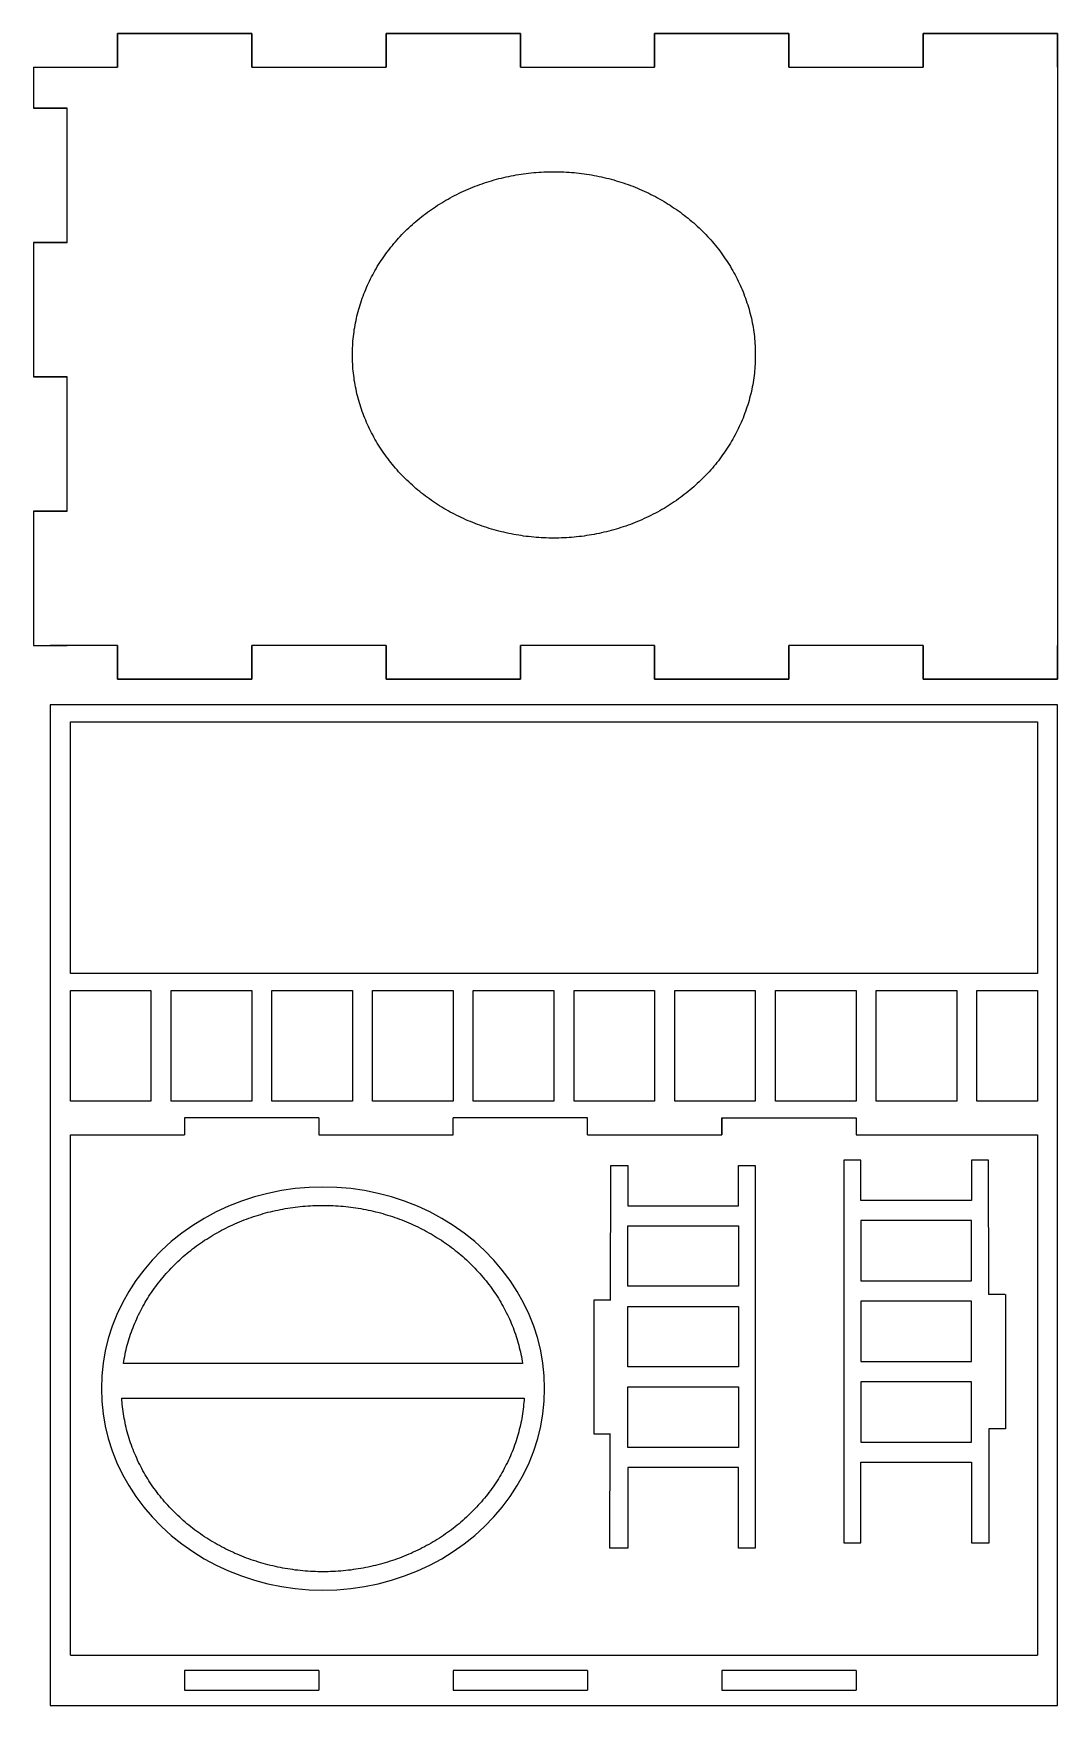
# Model space of a CAD drawing. Header units: millimetres. Extents: x 11 to 296, y 10 to 476.
import ezdxf

# ---------------------------------------------------------------- set-up
doc = ezdxf.new("R2010")
doc.units = ezdxf.units.MM
doc.layers.get('0').update_dxf_attribs({"lineweight": 25, "true_color": 0xffffff})

msp = doc.modelspace()

# ---------------------------------------------------------------- linework, layer by layer
for p, q in [((71.86, 475.51), (34.5, 475.51)), ((34.5, 475.51), (34.5, 466.17)), ((34.5, 466.17), (34.5, 475.51)), ((34.5, 466.17), (34.5, 475.51)), ((34.5, 475.51), (71.86, 475.51)), ((71.86, 475.51), (71.86, 466.17)), ((71.86, 466.17), (71.86, 475.51)), ((71.86, 475.51), (71.86, 466.17)), ((146.58, 475.51), (109.22, 475.51)), ((109.22, 475.51), (109.22, 466.17)), ((109.22, 466.17), (109.22, 475.51)), ((109.22, 466.17), (109.22, 475.51)), ((109.22, 475.51), (146.58, 475.51)), ((146.58, 475.51), (146.58, 466.17)), ((146.58, 466.17), (146.58, 475.51)), ((146.58, 475.51), (146.58, 466.17)), ((221.3, 475.51), (183.94, 475.51)), ((183.94, 475.51), (183.94, 466.17)), ((183.94, 466.17), (183.94, 475.51)), ((183.94, 466.17), (183.94, 475.51)), ((183.94, 475.51), (221.3, 475.51)), ((221.3, 475.51), (221.3, 466.17)), ((221.3, 466.17), (221.3, 475.51)), ((221.3, 475.51), (221.3, 466.17)), ((296.02, 475.51), (258.66, 475.51)), ((258.66, 475.51), (258.66, 466.17)), ((258.66, 466.17), (258.66, 475.51)), ((258.66, 466.17), (258.66, 475.51)), ((258.66, 475.51), (296.02, 475.51)), ((296.02, 466.17), (296.02, 475.51)), ((296.02, 475.51), (296.02, 295.92)), ((11.14, 466.16), (34.5, 466.17)), ((11.14, 466.16), (11.14, 454.71)), ((71.86, 466.17), (109.22, 466.17)), ((71.86, 466.17), (109.22, 466.17)), ((146.58, 466.17), (183.94, 466.17)), ((146.58, 466.17), (183.94, 466.17)), ((221.3, 466.17), (258.66, 466.17)), ((221.3, 466.17), (258.66, 466.17)), ((20.48, 454.71), (11.14, 454.71)), ((11.14, 454.71), (20.48, 454.71)), ((15.81, 454.71), (20.48, 454.71)), ((20.48, 417.35), (20.48, 454.71)), ((20.48, 417.35), (11.14, 417.35)), ((11.14, 417.35), (11.14, 379.99)), ((11.14, 417.35), (20.48, 417.35)), ((20.48, 379.99), (11.14, 379.99)), ((11.14, 379.99), (20.48, 379.99)), ((20.48, 342.63), (20.48, 379.99)), ((20.48, 342.63), (11.14, 342.63)), ((11.14, 342.63), (11.14, 305.27)), ((11.14, 342.63), (20.48, 342.63)), ((11.14, 305.27), (20.48, 305.27)), ((34.5, 305.26), (15.81, 305.27)), ((34.5, 305.26), (34.5, 295.92)), ((34.5, 295.92), (34.5, 305.26)), ((34.5, 295.92), (34.5, 305.26)), ((109.22, 305.26), (71.86, 305.26)), ((71.86, 305.26), (71.86, 295.92)), ((71.86, 295.92), (71.86, 305.26)), ((109.22, 305.26), (71.86, 305.26)), ((71.86, 305.26), (71.86, 295.92)), ((109.22, 305.26), (109.22, 295.92)), ((109.22, 295.92), (109.22, 305.26)), ((109.22, 295.92), (109.22, 305.26)), ((183.94, 305.26), (146.58, 305.26)), ((146.58, 305.26), (146.58, 295.92)), ((146.58, 295.92), (146.58, 305.26)), ((183.94, 305.26), (146.58, 305.26)), ((146.58, 305.26), (146.58, 295.92)), ((183.94, 305.26), (183.94, 295.92)), ((183.94, 295.92), (183.94, 305.26)), ((183.94, 295.92), (183.94, 305.26)), ((258.66, 305.26), (221.3, 305.26)), ((221.3, 305.26), (221.3, 295.92)), ((221.3, 295.92), (221.3, 305.26)), ((258.66, 305.26), (221.3, 305.26)), ((221.3, 305.26), (221.3, 295.92)), ((258.66, 305.26), (258.66, 295.92)), ((258.66, 295.92), (258.66, 305.26)), ((258.66, 295.92), (258.66, 305.26)), ((296.02, 295.92), (296.02, 305.26)), ((34.5, 295.92), (71.86, 295.92)), ((71.86, 295.92), (34.5, 295.92)), ((109.22, 295.92), (146.58, 295.92)), ((146.58, 295.92), (109.22, 295.92)), ((183.94, 295.92), (221.3, 295.92)), ((221.3, 295.92), (183.94, 295.92)), ((258.66, 295.92), (296.02, 295.92)), ((296.02, 295.92), (258.66, 295.92)), ((90.53, 173.82), (53.17, 173.82)), ((53.17, 173.82), (53.17, 169.15)), ((90.53, 173.82), (90.53, 169.15)), ((165.25, 173.82), (127.89, 173.82)), ((127.89, 169.15), (127.89, 173.82)), ((165.25, 169.15), (165.25, 173.82)), ((202.61, 173.82), (202.61, 169.15)), ((202.61, 169.15), (202.61, 173.82)), ((202.61, 169.15), (202.61, 173.82)), ((202.61, 173.82), (239.97, 173.82)), ((239.97, 173.82), (239.97, 169.15)), ((296.02, 169.15), (296.02, 173.82)), ((21.42, 24.38), (21.42, 169.15)), ((21.42, 169.15), (53.17, 169.15)), ((90.53, 169.15), (127.89, 169.15)), ((165.25, 169.15), (202.61, 169.15)), ((239.97, 169.15), (290.41, 169.15)), ((290.41, 169.15), (290.41, 24.38)), ((171.69, 123.27), (171.78, 160.63)), ((171.78, 160.63), (176.45, 160.63)), ((176.45, 160.63), (176.45, 149.42)), ((207.27, 149.42), (207.27, 160.63)), ((207.27, 160.63), (211.94, 160.63)), ((211.94, 160.63), (211.94, 54.15)), ((241.28, 162.11), (236.61, 162.11)), ((236.61, 162.11), (236.61, 55.63)), ((241.28, 150.9), (241.28, 162.11)), ((276.77, 162.11), (272.1, 162.11)), ((272.1, 162.11), (272.1, 150.9)), ((276.86, 124.75), (276.77, 162.11)), ((176.45, 149.42), (207.27, 149.42)), ((272.1, 150.9), (241.28, 150.9)), ((167.02, 123.27), (167.02, 85.91)), ((167.11, 123.27), (171.78, 123.27)), ((281.44, 124.75), (276.77, 124.75)), ((281.53, 124.75), (281.53, 87.39)), ((167.02, 85.91), (171.69, 85.91)), ((171.52, 54.15), (171.6, 85.91)), ((281.53, 87.39), (276.86, 87.39)), ((277.03, 55.63), (276.95, 87.39)), ((207.27, 76.57), (176.45, 76.57)), ((176.45, 76.57), (176.45, 54.15)), ((207.27, 54.15), (207.27, 76.57)), ((241.28, 55.63), (241.28, 78.04)), ((241.28, 78.04), (272.1, 78.04)), ((272.1, 78.04), (272.1, 55.63)), ((176.45, 54.15), (171.52, 54.15)), ((211.94, 54.15), (207.27, 54.15)), ((236.61, 55.63), (241.28, 55.63)), ((272.1, 55.63), (277.03, 55.63)), ((21.42, 24.38), (290.41, 24.38)), ((90.53, 20.12), (53.17, 20.12)), ((53.17, 20.12), (53.17, 14.62)), ((90.53, 20.12), (90.53, 14.62)), ((165.25, 20.12), (127.89, 20.12)), ((127.89, 20.12), (127.89, 14.62)), ((165.25, 20.12), (165.25, 14.62)), ((239.97, 20.12), (202.61, 20.12)), ((202.61, 20.12), (202.61, 14.62)), ((239.97, 20.12), (239.97, 14.62)), ((53.17, 14.62), (90.53, 14.62)), ((127.89, 14.62), (165.25, 14.62)), ((202.61, 14.62), (239.97, 14.62))]:
    msp.add_line(p, q)
at = {"color": 7, "true_color": 0xffffff}
for points in [[(99.88, 386.08), (99.88, 386.72), (99.88, 387.37), (99.91, 388.01), (99.95, 388.64), (99.98, 389.28), (100.03, 389.92), (100.08, 390.56), (100.15, 391.2), (100.23, 391.84), (100.33, 392.47), (100.4, 393.11), (100.5, 393.74), (100.62, 394.37), (100.75, 395), (100.87, 395.63), (100.99, 396.26), (101.14, 396.89), (101.29, 397.51), (101.46, 398.14), (101.64, 398.76), (101.81, 399.38), (102.01, 399.99), (102.2, 400.61), (102.4, 401.22), (102.62, 401.83), (102.85, 402.44), (103.07, 403.04), (103.32, 403.65), (103.56, 404.25), (103.81, 404.84), (104.08, 405.44), (104.35, 406.03), (104.63, 406.62), (104.92, 407.2), (105.22, 407.78), (105.52, 408.36), (105.81, 408.93), (106.13, 409.5), (106.48, 410.07), (106.8, 410.63), (107.15, 411.19), (107.49, 411.75), (107.86, 412.3), (108.23, 412.85), (108.6, 413.39), (108.97, 413.93), (109.37, 414.46), (109.77, 414.99), (110.16, 415.52), (110.58, 416.04), (111, 416.55), (111.42, 417.06), (111.84, 417.57), (112.29, 418.07), (112.73, 418.57), (113.18, 419.06), (113.65, 419.54), (114.11, 420.02), (114.58, 420.5), (115.05, 420.97), (115.55, 421.43), (116.04, 421.89), (116.54, 422.34), (117.03, 422.79), (117.55, 423.23), (118.07, 423.67), (118.59, 424.1), (119.11, 424.52), (119.65, 424.94), (120.19, 425.35), (120.74, 425.75), (121.28, 426.15), (121.85, 426.55), (122.42, 426.93), (122.96, 427.31), (123.55, 427.69), (124.12, 428.05), (124.72, 428.41), (125.28, 428.76), (125.88, 429.11), (126.47, 429.45), (127.09, 429.78), (127.68, 430.11), (128.3, 430.43), (128.92, 430.74), (129.54, 431.05), (130.15, 431.34), (130.8, 431.63), (131.41, 431.92), (132.06, 432.19), (132.7, 432.46), (133.34, 432.73), (133.98, 432.98), (134.63, 433.23), (135.29, 433.47), (135.94, 433.7), (136.6, 433.92), (137.27, 434.14), (137.94, 434.35), (138.6, 434.55), (139.27, 434.74), (139.94, 434.93), (140.61, 435.11), (141.3, 435.28), (141.97, 435.44), (142.66, 435.6), (143.35, 435.75), (144.04, 435.89), (144.73, 436.02), (145.43, 436.14), (146.12, 436.26), (146.81, 436.37), (147.5, 436.47), (148.19, 436.56), (148.88, 436.64), (149.6, 436.72), (150.29, 436.79), (150.99, 436.85), (151.7, 436.9), (152.39, 436.94), (153.11, 436.98), (153.8, 437.01), (154.49, 437.03), (155.21, 437.04), (155.9, 437.04), (156.62, 437.04), (157.31, 437.03), (158.03, 437.01), (158.72, 436.98), (159.44, 436.94), (160.13, 436.9), (160.85, 436.85), (161.54, 436.79), (162.23, 436.72), (162.95, 436.64), (163.64, 436.56), (164.33, 436.47), (165.02, 436.37), (165.71, 436.26), (166.41, 436.14), (167.1, 436.02), (167.79, 435.89), (168.48, 435.75), (169.17, 435.6), (169.84, 435.44), (170.53, 435.28), (171.2, 435.11), (171.89, 434.93), (172.56, 434.74), (173.23, 434.55), (173.89, 434.35), (174.56, 434.14), (175.23, 433.92), (175.9, 433.7), (176.54, 433.47), (177.2, 433.23), (177.85, 432.98), (178.49, 432.73), (179.13, 432.46), (179.77, 432.19), (180.42, 431.92), (181.04, 431.63), (181.68, 431.34), (182.3, 431.05), (182.91, 430.74), (183.53, 430.43), (184.15, 430.11), (184.74, 429.78), (185.34, 429.45), (185.95, 429.11), (186.55, 428.76), (187.11, 428.41), (187.71, 428.05), (188.28, 427.69), (188.84, 427.31), (189.41, 426.93), (189.98, 426.55), (190.55, 426.15), (191.09, 425.75), (191.64, 425.35), (192.18, 424.94), (192.7, 424.52), (193.24, 424.1), (193.76, 423.67), (194.28, 423.23), (194.8, 422.79), (195.29, 422.34), (195.79, 421.89), (196.28, 421.43), (196.78, 420.97), (197.25, 420.5), (197.72, 420.02), (198.19, 419.54), (198.65, 419.06), (199.1, 418.57), (199.54, 418.07), (199.99, 417.57), (200.41, 417.06), (200.83, 416.55), (201.25, 416.04), (201.67, 415.52), (202.07, 414.99), (202.46, 414.46), (202.86, 413.93), (203.23, 413.39), (203.6, 412.85), (203.97, 412.3), (204.34, 411.75), (204.68, 411.19), (205.03, 410.63), (205.35, 410.07), (205.7, 409.5), (205.99, 408.93), (206.32, 408.36), (206.61, 407.78), (206.91, 407.2), (207.21, 406.62), (207.48, 406.03), (207.75, 405.44), (208.02, 404.84), (208.27, 404.25), (208.52, 403.65), (208.76, 403.04), (208.98, 402.44), (209.21, 401.83), (209.43, 401.22), (209.63, 400.61), (209.82, 399.99), (210.02, 399.38), (210.2, 398.76), (210.37, 398.14), (210.52, 397.51), (210.69, 396.89), (210.84, 396.26), (210.96, 395.63), (211.09, 395), (211.21, 394.37), (211.31, 393.74), (211.43, 393.11), (211.51, 392.47), (211.6, 391.84), (211.68, 391.2), (211.73, 390.56), (211.8, 389.92), (211.85, 389.28), (211.88, 388.64), (211.93, 388.01), (211.95, 387.37), (211.95, 386.72), (211.95, 386.08), (211.95, 385.44), (211.95, 384.8), (211.93, 384.16), (211.88, 383.52), (211.85, 382.88), (211.8, 382.25), (211.73, 381.61), (211.68, 380.97), (211.6, 380.33), (211.51, 379.7), (211.43, 379.06), (211.31, 378.43), (211.21, 377.8), (211.09, 377.17), (210.96, 376.54), (210.84, 375.91), (210.69, 375.28), (210.52, 374.66), (210.37, 374.03), (210.2, 373.41), (210.02, 372.79), (209.82, 372.17), (209.63, 371.56), (209.43, 370.95), (209.21, 370.34), (208.98, 369.73), (208.76, 369.12), (208.52, 368.52), (208.27, 367.92), (208.02, 367.32), (207.75, 366.73), (207.48, 366.14), (207.21, 365.55), (206.91, 364.97), (206.61, 364.39), (206.32, 363.81), (205.99, 363.23), (205.7, 362.66), (205.35, 362.1), (205.03, 361.53), (204.68, 360.98), (204.34, 360.42), (203.97, 359.87), (203.6, 359.32), (203.23, 358.78), (202.86, 358.24), (202.46, 357.71), (202.07, 357.18), (201.67, 356.65), (201.25, 356.13), (200.83, 355.62), (200.41, 355.1), (199.99, 354.6), (199.54, 354.1), (199.1, 353.6), (198.65, 353.11), (198.19, 352.62), (197.72, 352.14), (197.25, 351.67), (196.78, 351.2), (196.28, 350.74), (195.79, 350.28), (195.29, 349.82), (194.8, 349.38), (194.28, 348.94), (193.76, 348.5), (193.24, 348.07), (192.7, 347.65), (192.18, 347.23), (191.64, 346.82), (191.09, 346.41), (190.55, 346.02), (189.98, 345.62), (189.41, 345.24), (188.84, 344.86), (188.28, 344.48), (187.71, 344.12), (187.11, 343.76), (186.55, 343.4), (185.95, 343.06), (185.34, 342.72), (184.74, 342.38), (184.15, 342.06), (183.53, 341.74), (182.91, 341.43), (182.3, 341.12), (181.68, 340.83), (181.04, 340.53), (180.42, 340.25), (179.77, 339.97), (179.13, 339.71), (178.49, 339.44), (177.85, 339.19), (177.2, 338.94), (176.54, 338.7), (175.9, 338.47), (175.23, 338.25), (174.56, 338.03), (173.89, 337.82), (173.23, 337.62), (172.56, 337.42), (171.89, 337.24), (171.2, 337.06), (170.53, 336.89), (169.84, 336.73), (169.17, 336.57), (168.48, 336.42), (167.79, 336.28), (167.1, 336.15), (166.41, 336.03), (165.71, 335.91), (165.02, 335.8), (164.33, 335.7), (163.64, 335.61), (162.95, 335.53), (162.23, 335.45), (161.54, 335.38), (160.85, 335.32), (160.13, 335.27), (159.44, 335.23), (158.72, 335.19), (158.03, 335.16), (157.31, 335.14), (156.62, 335.13), (155.9, 335.12), (155.21, 335.13), (154.49, 335.14), (153.8, 335.16), (153.11, 335.19), (152.39, 335.23), (151.7, 335.27), (150.99, 335.32), (150.29, 335.38), (149.6, 335.45), (148.88, 335.53), (148.19, 335.61), (147.5, 335.7), (146.81, 335.8), (146.12, 335.91), (145.43, 336.03), (144.73, 336.15), (144.04, 336.28), (143.35, 336.42), (142.66, 336.57), (141.97, 336.73), (141.3, 336.89), (140.61, 337.06), (139.94, 337.24), (139.27, 337.42), (138.6, 337.62), (137.94, 337.82), (137.27, 338.03), (136.6, 338.25), (135.94, 338.47), (135.29, 338.7), (134.63, 338.94), (133.98, 339.19), (133.34, 339.44), (132.7, 339.71), (132.06, 339.97), (131.41, 340.25), (130.8, 340.53), (130.15, 340.83), (129.54, 341.12), (128.92, 341.43), (128.3, 341.74), (127.68, 342.06), (127.09, 342.38), (126.47, 342.72), (125.88, 343.06), (125.28, 343.4), (124.72, 343.76), (124.12, 344.12), (123.55, 344.48), (122.96, 344.86), (122.42, 345.24), (121.85, 345.62), (121.28, 346.02), (120.74, 346.41), (120.19, 346.82), (119.65, 347.23), (119.11, 347.65), (118.59, 348.07), (118.07, 348.5), (117.55, 348.94), (117.03, 349.38), (116.54, 349.82), (116.04, 350.28), (115.55, 350.74), (115.05, 351.2), (114.58, 351.67), (114.11, 352.14), (113.65, 352.62), (113.18, 353.11), (112.73, 353.6), (112.29, 354.1), (111.84, 354.6), (111.42, 355.1), (111, 355.62), (110.58, 356.13), (110.16, 356.65), (109.77, 357.18), (109.37, 357.71), (108.97, 358.24), (108.6, 358.78), (108.23, 359.32), (107.86, 359.87), (107.49, 360.42), (107.15, 360.98), (106.8, 361.53), (106.48, 362.1), (106.13, 362.66), (105.81, 363.23), (105.52, 363.81), (105.22, 364.39), (104.92, 364.97), (104.63, 365.55), (104.35, 366.14), (104.08, 366.73), (103.81, 367.32), (103.56, 367.92), (103.32, 368.52), (103.07, 369.12), (102.85, 369.73), (102.62, 370.34), (102.4, 370.95), (102.2, 371.56), (102.01, 372.17), (101.81, 372.79), (101.64, 373.41), (101.46, 374.03), (101.29, 374.66), (101.14, 375.28), (100.99, 375.91), (100.87, 376.54), (100.75, 377.17), (100.62, 377.8), (100.5, 378.43), (100.4, 379.06), (100.33, 379.7), (100.23, 380.33), (100.15, 380.97), (100.08, 381.61), (100.03, 382.25), (99.98, 382.88), (99.95, 383.52), (99.91, 384.16), (99.88, 384.8), (99.88, 385.44)], [(15.81, 10.37), (296.02, 10.37), (296.02, 288.71), (15.81, 288.71)], [(21.42, 213.98), (21.42, 284.03), (290.41, 284.03), (290.41, 213.98)], [(21.42, 178.49), (21.42, 209.31), (43.83, 209.31), (43.83, 178.49)], [(49.44, 178.49), (49.44, 209.31), (71.86, 209.31), (71.86, 178.49)], [(77.47, 178.49), (77.47, 209.31), (99.88, 209.31), (99.88, 178.49)], [(105.47, 178.49), (105.47, 209.31), (127.9, 209.31), (127.9, 178.49)], [(133.49, 178.49), (133.49, 209.31), (155.9, 209.31), (155.9, 178.49)], [(161.51, 178.49), (161.51, 209.31), (183.93, 209.31), (183.93, 178.49)], [(189.54, 178.49), (189.54, 209.31), (211.95, 209.31), (211.95, 178.49)], [(217.56, 178.49), (217.56, 209.31), (239.97, 209.31), (239.97, 178.49)], [(245.58, 178.49), (245.58, 209.31), (268, 209.31), (268, 178.49)], [(273.61, 178.49), (273.61, 209.31), (290.41, 209.31), (290.41, 178.49)], [(30.05, 98.55), (30.17, 95.03), (30.54, 91.52), (31.13, 88.04), (31.97, 84.61), (33.06, 81.23), (34.37, 77.91), (35.9, 74.68), (37.66, 71.54), (39.63, 68.51), (41.81, 65.6), (44.18, 62.82), (46.75, 60.18), (49.49, 57.69), (52.39, 55.36), (55.45, 53.2), (58.66, 51.22), (62, 49.43), (65.43, 47.83), (68.99, 46.43), (72.65, 45.24), (76.36, 44.25), (80.14, 43.49), (83.97, 42.93), (87.82, 42.6), (91.68, 42.49), (95.56, 42.6), (99.41, 42.93), (103.24, 43.49), (107.02, 44.25), (110.73, 45.24), (114.39, 46.43), (117.95, 47.83), (121.38, 49.43), (124.72, 51.22), (127.93, 53.2), (131, 55.36), (133.89, 57.69), (136.63, 60.18), (139.2, 62.82), (141.57, 65.6), (143.75, 68.51), (145.7, 71.54), (147.48, 74.68), (149.01, 77.91), (150.32, 81.23), (151.41, 84.61), (152.25, 88.04), (152.84, 91.52), (153.21, 95.03), (153.34, 98.55), (153.21, 102.07), (152.84, 105.57), (152.25, 109.05), (151.41, 112.49), (150.32, 115.87), (149.01, 119.18), (147.48, 122.42), (145.7, 125.55), (143.75, 128.58), (141.57, 131.5), (139.2, 134.28), (136.63, 136.92), (133.89, 139.41), (131, 141.74), (127.93, 143.9), (124.72, 145.88), (121.38, 147.67), (117.95, 149.27), (114.39, 150.67), (110.73, 151.86), (107.02, 152.84), (103.24, 153.61), (99.41, 154.16), (95.56, 154.49), (91.68, 154.6), (87.82, 154.49), (83.97, 154.16), (80.14, 153.61), (76.36, 152.84), (72.65, 151.86), (68.99, 150.67), (65.43, 149.27), (62, 147.67), (58.66, 145.88), (55.45, 143.9), (52.39, 141.74), (49.49, 139.41), (46.75, 136.92), (44.18, 134.28), (41.81, 131.5), (39.63, 128.58), (37.66, 125.55), (35.9, 122.42), (34.37, 119.18), (33.06, 115.87), (31.97, 112.49), (31.13, 109.05), (30.54, 105.57), (30.17, 102.07)], [(36.18, 105.5), (36.18, 105.57), (36.27, 106.2), (36.4, 106.84), (36.52, 107.47), (36.64, 108.1), (36.77, 108.73), (36.92, 109.35), (37.06, 109.98), (37.24, 110.6), (37.41, 111.22), (37.58, 111.84), (37.78, 112.46), (37.98, 113.07), (38.18, 113.69), (38.4, 114.3), (38.62, 114.9), (38.84, 115.51), (39.09, 116.11), (39.34, 116.71), (39.59, 117.31), (39.86, 117.9), (40.13, 118.49), (40.4, 119.08), (40.7, 119.66), (40.99, 120.25), (41.29, 120.82), (41.59, 121.4), (41.91, 121.97), (42.25, 122.54), (42.58, 123.1), (42.92, 123.66), (43.27, 124.21), (43.64, 124.76), (44.01, 125.31), (44.38, 125.85), (44.75, 126.39), (45.15, 126.93), (45.54, 127.46), (45.94, 127.98), (46.36, 128.5), (46.78, 129.02), (47.2, 129.53), (47.62, 130.03), (48.06, 130.54), (48.51, 131.03), (48.95, 131.52), (49.42, 132.01), (49.89, 132.49), (50.36, 132.96), (50.83, 133.43), (51.32, 133.9), (51.82, 134.36), (52.31, 134.81), (52.81, 135.26), (53.33, 135.7), (53.84, 136.13), (54.36, 136.56), (54.88, 136.98), (55.43, 137.4), (55.97, 137.81), (56.51, 138.22), (57.06, 138.62), (57.63, 139.01), (58.19, 139.4), (58.74, 139.78), (59.33, 140.15), (59.9, 140.52), (60.49, 140.88), (61.06, 141.23), (61.65, 141.58), (62.25, 141.91), (62.86, 142.25), (63.46, 142.57), (64.08, 142.89), (64.69, 143.2), (65.31, 143.51), (65.93, 143.81), (66.57, 144.1), (67.19, 144.38), (67.83, 144.66), (68.47, 144.93), (69.12, 145.19), (69.76, 145.44), (70.4, 145.69), (71.07, 145.93), (71.71, 146.16), (72.38, 146.39), (73.05, 146.6), (73.71, 146.81), (74.38, 147.01), (75.05, 147.21), (75.71, 147.39), (76.38, 147.57), (77.07, 147.74), (77.74, 147.91), (78.43, 148.06), (79.12, 148.21), (79.82, 148.35), (80.51, 148.48), (81.2, 148.61), (81.89, 148.72), (82.58, 148.83), (83.28, 148.93), (83.97, 149.02), (84.66, 149.11), (85.38, 149.18), (86.07, 149.25), (86.76, 149.31), (87.48, 149.36), (88.17, 149.41), (88.89, 149.44), (89.58, 149.47), (90.27, 149.49), (90.99, 149.5), (91.68, 149.51), (92.4, 149.5), (93.09, 149.49), (93.8, 149.47), (94.5, 149.44), (95.21, 149.41), (95.9, 149.36), (96.62, 149.31), (97.31, 149.25), (98, 149.18), (98.72, 149.11), (99.41, 149.02), (100.11, 148.93), (100.8, 148.83), (101.49, 148.72), (102.18, 148.61), (102.87, 148.48), (103.56, 148.35), (104.26, 148.21), (104.95, 148.06), (105.62, 147.91), (106.31, 147.74), (106.98, 147.57), (107.67, 147.39), (108.33, 147.21), (109, 147.01), (109.67, 146.81), (110.34, 146.6), (111, 146.39), (111.67, 146.16), (112.31, 145.93), (112.98, 145.69), (113.62, 145.44), (114.27, 145.19), (114.91, 144.93), (115.55, 144.66), (116.19, 144.38), (116.81, 144.1), (117.45, 143.81), (118.07, 143.51), (118.69, 143.2), (119.31, 142.89), (119.92, 142.57), (120.52, 142.25), (121.11, 141.91), (121.73, 141.58), (122.32, 141.23), (122.89, 140.88), (123.48, 140.52), (124.05, 140.15), (124.62, 139.78), (125.19, 139.4), (125.76, 139.01), (126.32, 138.62), (126.87, 138.22), (127.41, 137.81), (127.96, 137.4), (128.47, 136.98), (129.02, 136.56), (129.54, 136.13), (130.06, 135.7), (130.58, 135.26), (131.07, 134.81), (131.56, 134.36), (132.06, 133.9), (132.55, 133.43), (133.02, 132.96), (133.49, 132.49), (133.96, 132.01), (134.43, 131.52), (134.88, 131.03), (135.32, 130.54), (135.76, 130.03), (136.18, 129.53), (136.6, 129.02), (137.03, 128.5), (137.45, 127.98), (137.84, 127.46), (138.24, 126.93), (138.63, 126.39), (139, 125.85), (139.37, 125.31), (139.74, 124.76), (140.11, 124.21), (140.46, 123.66), (140.81, 123.1), (141.13, 122.54), (141.47, 121.97), (141.77, 121.4), (142.09, 120.82), (142.39, 120.25), (142.68, 119.66), (142.98, 119.08), (143.25, 118.49), (143.52, 117.9), (143.8, 117.31), (144.04, 116.71), (144.29, 116.11), (144.54, 115.51), (144.76, 114.9), (144.98, 114.3), (145.2, 113.69), (145.4, 113.07), (145.6, 112.46), (145.8, 111.84), (145.97, 111.22), (146.14, 110.6), (146.29, 109.98), (146.47, 109.35), (146.61, 108.73), (146.74, 108.1), (146.86, 107.47), (146.98, 106.84), (147.08, 106.2), (147.21, 105.57), (147.21, 105.5)], [(272.1, 128.48), (272.1, 145.3), (241.28, 145.3), (241.28, 128.48)], [(176.45, 127.01), (176.45, 143.82), (207.27, 143.82), (207.27, 127.01)], [(176.45, 104.59), (176.45, 121.4), (207.27, 121.4), (207.27, 104.59)], [(272.1, 106.06), (272.1, 122.88), (241.28, 122.88), (241.28, 106.06)], [(176.45, 82.17), (176.45, 98.99), (207.27, 98.99), (207.27, 82.17)], [(272.1, 83.65), (272.1, 100.46), (241.28, 100.46), (241.28, 83.65)], [(35.73, 95.92), (147.65, 95.92), (147.63, 95.35), (147.58, 94.71), (147.5, 94.07), (147.45, 93.43), (147.38, 92.8), (147.28, 92.16), (147.21, 91.53), (147.08, 90.89), (146.98, 90.26), (146.86, 89.63), (146.74, 89), (146.61, 88.37), (146.47, 87.74), (146.29, 87.12), (146.14, 86.5), (145.97, 85.88), (145.8, 85.26), (145.6, 84.64), (145.4, 84.02), (145.2, 83.41), (144.98, 82.8), (144.76, 82.19), (144.54, 81.59), (144.29, 80.99), (144.04, 80.39), (143.8, 79.79), (143.52, 79.19), (143.25, 78.6), (142.98, 78.02), (142.68, 77.43), (142.39, 76.85), (142.09, 76.27), (141.77, 75.7), (141.47, 75.13), (141.13, 74.56), (140.81, 74), (140.46, 73.44), (140.11, 72.88), (139.74, 72.33), (139.37, 71.79), (139, 71.24), (138.63, 70.7), (138.24, 70.17), (137.84, 69.64), (137.45, 69.12), (137.03, 68.59), (136.6, 68.08), (136.18, 67.57), (135.76, 67.06), (135.32, 66.56), (134.88, 66.07), (134.43, 65.57), (133.96, 65.09), (133.49, 64.61), (133.02, 64.13), (132.55, 63.66), (132.06, 63.2), (131.56, 62.74), (131.07, 62.29), (130.58, 61.84), (130.06, 61.4), (129.54, 60.96), (129.02, 60.54), (128.47, 60.11), (127.96, 59.69), (127.41, 59.28), (126.87, 58.88), (126.32, 58.48), (125.76, 58.09), (125.19, 57.7), (124.62, 57.32), (124.05, 56.95), (123.48, 56.58), (122.89, 56.22), (122.32, 55.87), (121.73, 55.52), (121.11, 55.18), (120.52, 54.85), (119.92, 54.52), (119.31, 54.2), (118.69, 53.89), (118.07, 53.59), (117.45, 53.29), (116.81, 53), (116.19, 52.71), (115.55, 52.44), (114.91, 52.17), (114.27, 51.91), (113.62, 51.65), (112.98, 51.41), (112.31, 51.17), (111.67, 50.94), (111, 50.71), (110.34, 50.49), (109.67, 50.28), (109, 50.08), (108.33, 49.89), (107.67, 49.7), (106.98, 49.52), (106.31, 49.35), (105.62, 49.19), (104.95, 49.03), (104.26, 48.89), (103.56, 48.75), (102.87, 48.61), (102.18, 48.49), (101.49, 48.38), (100.8, 48.27), (100.11, 48.17), (99.41, 48.07), (98.72, 47.99), (98, 47.91), (97.31, 47.85), (96.62, 47.79), (95.9, 47.73), (95.21, 47.69), (94.5, 47.65), (93.8, 47.62), (93.09, 47.6), (92.4, 47.59), (91.68, 47.59), (90.99, 47.59), (90.27, 47.6), (89.58, 47.62), (88.89, 47.65), (88.17, 47.69), (87.48, 47.73), (86.76, 47.79), (86.07, 47.85), (85.38, 47.91), (84.66, 47.99), (83.97, 48.07), (83.28, 48.17), (82.58, 48.27), (81.89, 48.38), (81.2, 48.49), (80.51, 48.61), (79.82, 48.75), (79.12, 48.89), (78.43, 49.03), (77.74, 49.19), (77.07, 49.35), (76.38, 49.52), (75.71, 49.7), (75.05, 49.89), (74.38, 50.08), (73.71, 50.28), (73.05, 50.49), (72.38, 50.71), (71.71, 50.94), (71.07, 51.17), (70.4, 51.41), (69.76, 51.65), (69.12, 51.91), (68.47, 52.17), (67.83, 52.44), (67.19, 52.71), (66.57, 53), (65.93, 53.29), (65.31, 53.59), (64.69, 53.89), (64.08, 54.2), (63.46, 54.52), (62.86, 54.85), (62.25, 55.18), (61.65, 55.52), (61.06, 55.87), (60.49, 56.22), (59.9, 56.58), (59.33, 56.95), (58.74, 57.32), (58.19, 57.7), (57.63, 58.09), (57.06, 58.48), (56.51, 58.88), (55.97, 59.28), (55.43, 59.69), (54.88, 60.11), (54.36, 60.54), (53.84, 60.96), (53.33, 61.4), (52.81, 61.84), (52.31, 62.29), (51.82, 62.74), (51.32, 63.2), (50.83, 63.66), (50.36, 64.13), (49.89, 64.61), (49.42, 65.09), (48.95, 65.57), (48.51, 66.07), (48.06, 66.56), (47.62, 67.06), (47.2, 67.57), (46.78, 68.08), (46.36, 68.59), (45.94, 69.12), (45.54, 69.64), (45.15, 70.17), (44.75, 70.7), (44.38, 71.24), (44.01, 71.79), (43.64, 72.33), (43.27, 72.88), (42.92, 73.44), (42.58, 74), (42.25, 74.56), (41.91, 75.13), (41.59, 75.7), (41.29, 76.27), (40.99, 76.85), (40.7, 77.43), (40.4, 78.02), (40.13, 78.6), (39.86, 79.19), (39.59, 79.79), (39.34, 80.39), (39.09, 80.99), (38.84, 81.59), (38.62, 82.19), (38.4, 82.8), (38.18, 83.41), (37.98, 84.02), (37.78, 84.64), (37.58, 85.26), (37.41, 85.88), (37.24, 86.5), (37.06, 87.12), (36.92, 87.74), (36.77, 88.37), (36.64, 89), (36.52, 89.63), (36.4, 90.26), (36.27, 90.89), (36.18, 91.53), (36.1, 92.16), (36, 92.8), (35.93, 93.43), (35.85, 94.07), (35.8, 94.71), (35.75, 95.35)]]:
    msp.add_lwpolyline(points, close=True, dxfattribs=at)

doc.saveas('drawing.dxf')
